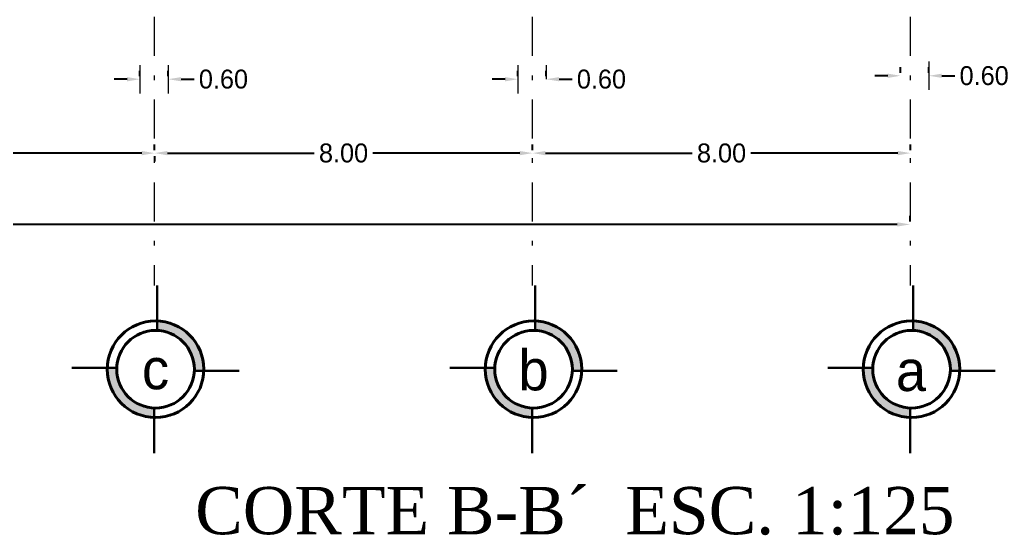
# Model space of a CAD drawing. Header units: millimetres. Extents: x 202 to 406, y -88 to 148.
# Drawn here: x 281.49 to 302.43, y -13.04 to -2.14 of the extents above; entities that cross this region are included whole.
import ezdxf
from ezdxf.enums import TextEntityAlignment as Align

# ---------------------------------------------------------------- set-up
doc = ezdxf.new("R2010")
doc.units = ezdxf.units.MM
doc.header["$LTSCALE"] = 0.065
doc.linetypes.add('DASHDOT', pattern=[25.4, 12.7, -6.35, 0, -6.35])
for name, color, linetype, lineweight in [('boyas', 50, 'Continuous', 30), ('cajon', 6, 'Continuous', 13), ('ejes', 1, 'DASHDOT', 0), ('muros', 50, 'Continuous', 40)]:
    doc.layers.add(name, color=color, linetype=linetype, lineweight=lineweight)
doc.dimstyles.get("Standard").update_dxf_attribs({"dimtxt": 0.4, "dimasz": 0.2725, "dimexe": 0.18, "dimexo": 0.0625, "dimgap": 0.09, "dimtad": 0, "dimtih": 1, "dimtoh": 1, "dimzin": 0, "dimdsep": 46, "dimtxsty": 'Standard', "dimcen": 0.283, "dimadec": 0, "dimazin": 0, "dimtfac": 1, "dimtofl": 0, "dimtmove": 0, "dimatfit": 3, "dimfxl": 1, "dimtolj": 1, "dimtzin": 0, "dimarcsym": 0})

# ---------------------------------------------------------------- blocks, each defined once
blk = doc.blocks.new('*D83')
at = {"layer": 'cajon', "color": 0, "lineweight": -2}
for p, q in [((300.128, -3.258), (300.128, -3.14)), ((300.728, -3.258), (300.728, -3.14)), ((299.855, -3.32), (299.583, -3.32)), ((301, -3.32), (301.273, -3.32))]:
    blk.add_line(p, q, dxfattribs=at)
at = {"layer": 'cajon', "color": 0}
for points in [[(299.855, -3.275), (299.855, -3.366), (300.128, -3.32)], [(301, -3.275), (301, -3.366), (300.728, -3.32)]]:
    blk.add_solid(points, dxfattribs=at)
at = {"layer": 'Defpoints', "color": 0}
for p in [(300.128, -3.32), (300.728, -3.32), (300.728, -3.32)]:
    blk.add_point(p, dxfattribs=at)
at = {"layer": 'cajon', "color": 0, "insert": (301.896, -3.32), "char_height": 0.4, "attachment_point": 5}
blk.add_mtext('\\A1;0.60', dxfattribs=at)
blk = doc.blocks.new('*D100')
at = {"layer": 'cajon', "color": 0, "lineweight": -2}
for p, q in [((292.338, -4.894), (292.338, -4.776)), ((300.338, -4.894), (300.338, -4.776)), ((292.611, -4.956), (295.715, -4.956)), ((300.066, -4.956), (296.961, -4.956))]:
    blk.add_line(p, q, dxfattribs=at)
at = {"layer": 'cajon', "color": 0}
for points in [[(292.611, -4.911), (292.611, -5.002), (292.338, -4.956)], [(300.066, -4.911), (300.066, -5.002), (300.338, -4.956)]]:
    blk.add_solid(points, dxfattribs=at)
at = {"layer": 'Defpoints', "color": 0}
for p in [(292.338, -4.956), (300.338, -4.956), (300.338, -4.956)]:
    blk.add_point(p, dxfattribs=at)
at = {"layer": 'cajon', "color": 0, "insert": (296.338, -4.956), "char_height": 0.4, "attachment_point": 5}
blk.add_mtext('\\A1;8.00', dxfattribs=at)
blk = doc.blocks.new('*D89')
at = {"layer": 'cajon', "color": 0, "lineweight": -2}
for p, q in [((252.329, -6.402), (252.329, -6.284)), ((252.601, -6.464), (275.505, -6.464)), ((300.056, -6.464), (277.152, -6.464)), ((300.329, -6.402), (300.329, -6.284))]:
    blk.add_line(p, q, dxfattribs=at)
at = {"layer": 'cajon', "color": 0}
for points in [[(252.601, -6.419), (252.601, -6.51), (252.329, -6.464)], [(300.056, -6.419), (300.056, -6.51), (300.329, -6.464)]]:
    blk.add_solid(points, dxfattribs=at)
at = {"layer": 'Defpoints', "color": 0}
for p in [(252.329, -6.464), (252.329, -6.464), (300.329, -6.464)]:
    blk.add_point(p, dxfattribs=at)
at = {"layer": 'cajon', "color": 0, "insert": (276.329, -6.464), "char_height": 0.4, "attachment_point": 5}
blk.add_mtext('\\A1;48.00', dxfattribs=at)
blk = doc.blocks.new('*D98')
at = {"layer": 'cajon', "color": 0, "lineweight": -2}
for p, q in [((284.028, -3.331), (284.028, -3.213)), ((284.628, -3.331), (284.628, -3.213)), ((283.755, -3.393), (283.483, -3.393)), ((284.9, -3.393), (285.173, -3.393))]:
    blk.add_line(p, q, dxfattribs=at)
at = {"layer": 'cajon', "color": 0}
for points in [[(283.755, -3.348), (283.755, -3.439), (284.028, -3.393)], [(284.9, -3.348), (284.9, -3.439), (284.628, -3.393)]]:
    blk.add_solid(points, dxfattribs=at)
at = {"layer": 'Defpoints', "color": 0}
for p in [(284.028, -3.393), (284.628, -3.393), (284.628, -3.393)]:
    blk.add_point(p, dxfattribs=at)
at = {"layer": 'cajon', "color": 0, "insert": (285.796, -3.393), "char_height": 0.4, "attachment_point": 5}
blk.add_mtext('\\A1;0.60', dxfattribs=at)
blk = doc.blocks.new('*D99')
at = {"layer": 'cajon', "color": 0, "lineweight": -2}
for p, q in [((292.028, -3.331), (292.028, -3.213)), ((292.628, -3.331), (292.628, -3.213)), ((291.755, -3.393), (291.483, -3.393)), ((292.9, -3.393), (293.173, -3.393))]:
    blk.add_line(p, q, dxfattribs=at)
at = {"layer": 'cajon', "color": 0}
for points in [[(291.755, -3.348), (291.755, -3.439), (292.028, -3.393)], [(292.9, -3.348), (292.9, -3.439), (292.628, -3.393)]]:
    blk.add_solid(points, dxfattribs=at)
at = {"layer": 'Defpoints', "color": 0}
for p in [(292.028, -3.393), (292.628, -3.393), (292.628, -3.393)]:
    blk.add_point(p, dxfattribs=at)
at = {"layer": 'cajon', "color": 0, "insert": (293.796, -3.393), "char_height": 0.4, "attachment_point": 5}
blk.add_mtext('\\A1;0.60', dxfattribs=at)
blk = doc.blocks.new('*D97')
at = {"layer": 'cajon', "color": 0, "lineweight": -2}
for p, q in [((284.338, -4.894), (284.338, -4.776)), ((292.338, -4.894), (292.338, -4.776)), ((284.611, -4.956), (287.715, -4.956)), ((292.066, -4.956), (288.961, -4.956))]:
    blk.add_line(p, q, dxfattribs=at)
at = {"layer": 'cajon', "color": 0}
for points in [[(284.611, -4.911), (284.611, -5.002), (284.338, -4.956)], [(292.066, -4.911), (292.066, -5.002), (292.338, -4.956)]]:
    blk.add_solid(points, dxfattribs=at)
at = {"layer": 'Defpoints', "color": 0}
for p in [(284.338, -4.956), (292.338, -4.956), (292.338, -4.956)]:
    blk.add_point(p, dxfattribs=at)
at = {"layer": 'cajon', "color": 0, "insert": (288.338, -4.956), "char_height": 0.4, "attachment_point": 5}
blk.add_mtext('\\A1;8.00', dxfattribs=at)
blk = doc.blocks.new('*D91')
at = {"layer": 'cajon', "color": 0, "lineweight": -2}
for p, q in [((276.338, -5.019), (276.338, -5.136)), ((276.611, -4.956), (279.715, -4.956)), ((284.066, -4.956), (280.961, -4.956)), ((284.338, -5.019), (284.338, -5.136))]:
    blk.add_line(p, q, dxfattribs=at)
at = {"layer": 'cajon', "color": 0}
for points in [[(276.611, -4.911), (276.611, -5.002), (276.338, -4.956)], [(284.066, -4.911), (284.066, -5.002), (284.338, -4.956)]]:
    blk.add_solid(points, dxfattribs=at)
at = {"layer": 'Defpoints', "color": 0}
for p in [(276.338, -4.956), (284.338, -4.956), (284.338, -4.956)]:
    blk.add_point(p, dxfattribs=at)
at = {"layer": 'cajon', "color": 0, "insert": (280.338, -4.956), "char_height": 0.4, "attachment_point": 5}
blk.add_mtext('\\A1;8.00', dxfattribs=at)

msp = doc.modelspace()

# ---------------------------------------------------------------- hatches: boundary and pattern name
at = {"layer": 'muros'}
h = msp.add_hatch(color=256, dxfattribs=at)
h.paths.add_polyline_path([(283.538, -9.527, -0.009291), (283.538, -9.497), (283.338, -9.497, 0.007471), (283.338, -9.527, 0.405488), (284.329, -10.548), (284.329, -10.348, -0.40337)])
h.paths.add_polyline_path([(285.18, -9.527, -0.009291), (285.18, -9.558), (285.38, -9.558, 0.007471), (285.38, -9.527, 0.405488), (284.39, -8.506), (284.39, -8.706, -0.40337)])
h = msp.add_hatch(color=256, dxfattribs=at)
h.paths.add_polyline_path([(291.538, -9.527, -0.009291), (291.538, -9.497), (291.338, -9.497, 0.007471), (291.338, -9.527, 0.405488), (292.329, -10.548), (292.329, -10.348, -0.40337)])
h.paths.add_polyline_path([(293.18, -9.527, -0.009291), (293.18, -9.558), (293.38, -9.558, 0.007471), (293.38, -9.527, 0.405488), (292.39, -8.506), (292.39, -8.706, -0.40337)])
h = msp.add_hatch(color=256, dxfattribs=at)
h.paths.add_polyline_path([(299.538, -9.527, -0.009291), (299.538, -9.497), (299.338, -9.497, 0.007471), (299.338, -9.527, 0.405488), (300.329, -10.548), (300.329, -10.348, -0.40337)])
h.paths.add_polyline_path([(301.18, -9.527, -0.009291), (301.18, -9.558), (301.38, -9.558, 0.007471), (301.38, -9.527, 0.405488), (300.39, -8.506), (300.39, -8.706, -0.40337)])

# ---------------------------------------------------------------- linework, layer by layer
at = {"layer": 'boyas'}
for p, q in [((284.39, -8.702), (284.39, -7.755)), ((292.39, -8.702), (292.39, -7.755)), ((300.39, -8.702), (300.39, -7.755)), ((283.534, -9.497), (282.587, -9.497)), ((285.184, -9.558), (286.131, -9.558)), ((291.534, -9.497), (290.587, -9.497)), ((293.184, -9.558), (294.131, -9.558)), ((299.534, -9.497), (298.587, -9.497)), ((301.184, -9.558), (302.131, -9.558)), ((284.329, -10.352), (284.329, -11.299)), ((292.329, -10.352), (292.329, -11.299)), ((300.329, -10.352), (300.329, -11.299))]:
    msp.add_line(p, q, dxfattribs=at)
at = {"layer": 'cajon'}
for p, q in [((284.028, -3.093), (284.028, -3.693)), ((284.628, -3.093), (284.628, -3.693)), ((292.028, -3.093), (292.028, -3.693)), ((292.628, -3.093), (292.628, -3.393)), ((300.728, -3.02), (300.728, -3.32)), ((300.728, -3.32), (300.728, -3.62))]:
    msp.add_line(p, q, dxfattribs=at)
at = {"layer": 'ejes'}
for p, q in [((284.329, -2.073), (284.329, -7.755)), ((292.329, -2.073), (292.329, -7.755)), ((300.329, -2.073), (300.329, -7.755))]:
    msp.add_line(p, q, dxfattribs=at)
at = {"layer": 'muros'}
for centre, radius in [((284.359, -9.527), 1.021), ((292.359, -9.527), 1.021), ((300.359, -9.527), 1.021), ((284.359, -9.527), 0.821), ((284.359, -9.527), 0.821), ((284.359, -9.527), 0.821), ((284.359, -9.527), 0.821), ((292.359, -9.527), 0.821), ((292.359, -9.527), 0.821), ((292.359, -9.527), 0.821), ((292.359, -9.527), 0.821), ((300.359, -9.527), 0.821), ((300.359, -9.527), 0.821), ((300.359, -9.527), 0.821), ((300.359, -9.527), 0.821)]:
    msp.add_circle(centre, radius, dxfattribs=at)

# ---------------------------------------------------------------- texts
for s, p in [('b', (292.359, -9.527)), ('c', (284.359, -9.527)), ('a', (300.348, -9.564))]:
    msp.add_text(s, height=0.86, dxfattribs=at).set_placement(p, align=Align.MIDDLE)
at = {"layer": 'muros', "insert": (285.198, -12.016), "char_height": 1, "width": 16.1974, "attachment_point": 1}
msp.add_mtext('{\\fTimes New Roman|b0|i0|c0|p18;CORTE B-B´  ESC. 1:125}', dxfattribs=at)

# ---------------------------------------------------------------- dimensions: what is measured, and where the dimension line sits
at = {"layer": 'cajon'}
for base, p1, p2, picture, middle in [((284.628, -3.393), (284.028, -3.393), (284.628, -3.393), '*D98', (285.796, -3.393)), ((292.628, -3.393), (292.028, -3.393), (292.628, -3.393), '*D99', (293.796, -3.393)), ((300.728, -3.32), (300.128, -3.32), (300.728, -3.32), '*D83', (301.896, -3.32)), ((300.338, -4.956), (292.338, -4.956), (300.338, -4.956), '*D100', (296.338, -4.956)), ((252.329, -6.464), (300.329, -6.464), (252.329, -6.464), '*D89', (276.329, -6.464))]:
    dim = msp.add_linear_dim(base=base, p1=p1, p2=p2, dimstyle='Standard', dxfattribs=at)
    dim.commit()
    dim.dimension.update_dxf_attribs({"geometry": picture, "text_midpoint": middle})
for p1, p2, picture, middle in [((276.338, -4.956), (284.338, -4.956), '*D91', (280.338, -4.956)), ((284.338, -4.956), (292.338, -4.956), '*D97', (288.338, -4.956))]:
    dim = msp.add_aligned_dim(p1=p1, p2=p2, distance=0, dimstyle='Standard', dxfattribs=at)
    dim.commit()
    dim.dimension.update_dxf_attribs({"geometry": picture, "text_midpoint": middle})

doc.saveas('drawing.dxf')
